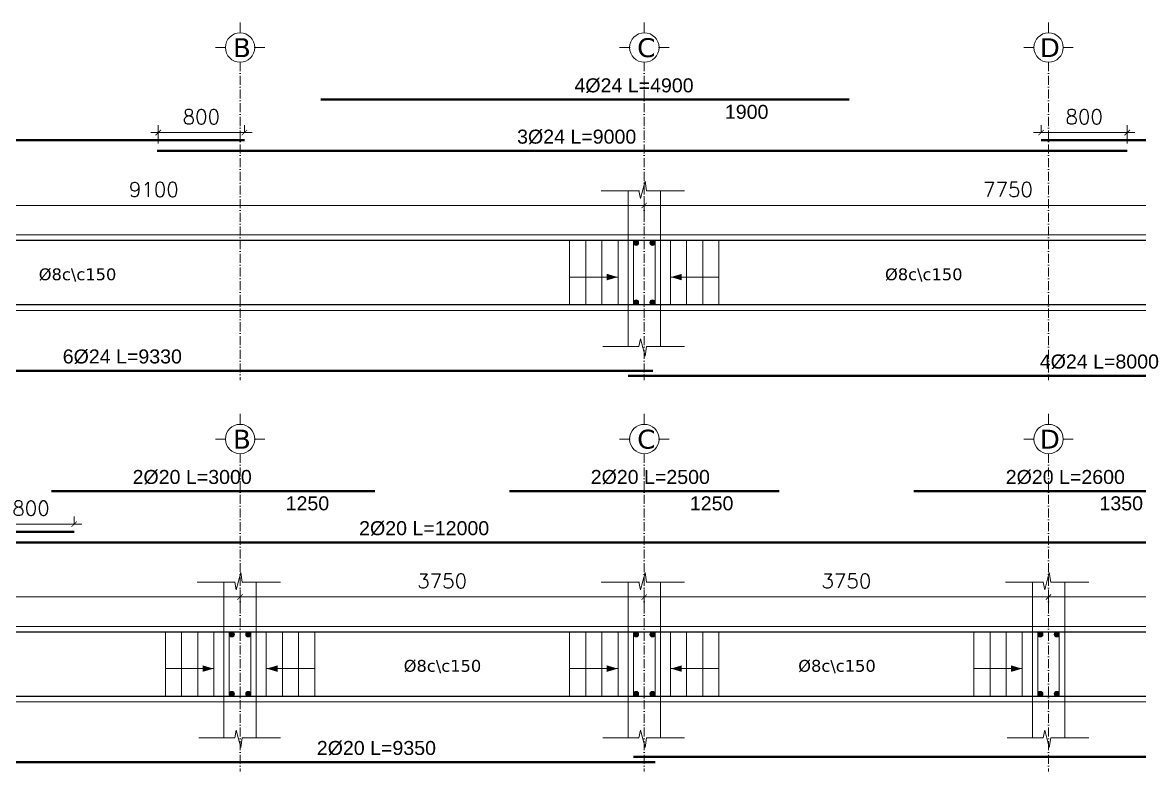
# Model space of a CAD drawing. Header units: inches. Extents: x -17020 to 43805, y -10194 to 123061.
# Drawn here: x -4679 to -3643, y 111745 to 112440 of the extents above; entities that cross this region are included whole.
import ezdxf

# ---------------------------------------------------------------- set-up
doc = ezdxf.new("R2010")
doc.units = ezdxf.units.IN
doc.header["$LTSCALE"] = 0.7
doc.header["$MEASUREMENT"] = 0
doc.linetypes.add('ACAD_ISO10W100', pattern=[18, 12, -3, 0, -3])
doc.layers.get('0').update_dxf_attribs({"lineweight": 13})
doc.layers.get('Defpoints').update_dxf_attribs({"lineweight": 5})
for name, color, linetype, lineweight in [('axis', 254, 'ACAD_ISO10W100', 9), ('BEAM FRAME', 5, 'Continuous', 18), ('COLUMN', 4, 'Continuous', 20), ('elevline', 30, 'Continuous', 20), ('FRAME 070', 5, 'Continuous', 60), ('hatch', 9, 'Continuous', 9), ('renforcment', 141, 'Continuous', 40), ('tex', 3, 'Continuous', 25), ('TEXT', 3, 'Continuous', 25), ('top rein. extension', 50, 'Continuous', 20), ('top renforcment', 7, 'Continuous', 40)]:
    doc.layers.add(name, color=color, linetype=linetype, lineweight=lineweight)
doc.styles.add('100', font='romans.shx', dxfattribs={"height": 13.5})
doc.styles.add('romanc', font='verdana.ttf', dxfattribs={"height": 250})
doc.styles.get("Standard").update_dxf_attribs({"font": 'arial.ttf', "height": 13})
doc.dimstyles.new('100', dxfattribs={"dimtxt": 13.5, "dimasz": 5, "dimexe": 7, "dimexo": 7, "dimgap": 8, "dimtad": 1, "dimdec": 0, "dimlfac": 10, "dimzin": 4, "dimdsep": 46, "dimtxsty": '100', "dimblk": 'ARCHTICK', "dimcen": 0.09, "dimdle": 7, "dimclrd": 1, "dimclre": 8, "dimclrt": 2, "dimadec": 0, "dimazin": 1, "dimtfac": 1, "dimtdec": 0, "dimtix": 1, "dimtofl": 0, "dimtmove": 0, "dimatfit": 3, "dimldrblk": 'ARCHTICK', "dimfxl": 0.18, "dimtolj": 1, "dimtzin": 0, "dimlwd": -1, "dimlwe": -1, "dimarcsym": 0})
doc.dimstyles.get("Standard").update_dxf_attribs({"dimtxt": 13, "dimasz": 5, "dimexe": 0.18, "dimexo": 0.0625, "dimgap": 6, "dimtad": 1, "dimdec": 0, "dimlfac": 10, "dimzin": 0, "dimdsep": 46, "dimtxsty": 'Standard', "dimblk": 'ARCHTICK', "dimcen": 0.09, "dimse1": 1, "dimse2": 1, "dimclrd": 1, "dimclre": 7, "dimclrt": 3, "dimadec": 0, "dimazin": 0, "dimtfac": 1, "dimtdec": 0, "dimtix": 1, "dimtofl": 0, "dimtmove": 0, "dimatfit": 3, "dimldrblk": 'ARCHTICK', "dimfxl": 1, "dimtolj": 1, "dimtzin": 0, "dimarcsym": 0})

# ---------------------------------------------------------------- blocks, each defined once
blk = doc.blocks.new('*D1593')
at = {"layer": 'Defpoints', "color": 0, "transparency": 16777216}
for p in [(-4554.3, 112320.9, -167.8), (-3654.3, 112320.9, -221.1), (-3654.3, 112320.9)]:
    blk.add_point(p, dxfattribs=at)
at = {"layer": 'TEXT', "color": 3, "transparency": 16777216, "insert": (-4165.1, 112333.9), "char_height": 13, "attachment_point": 5}
blk.add_mtext('\\A1;3%%C24 L=9000', dxfattribs=at)
blk = doc.blocks.new('_ArchTick')
at = {"color": 0, "linetype": 'ByBlock', "lineweight": 0, "const_width": 0.15}
blk.add_lwpolyline([(-0.5, -0.5), (0.5, 0.5)], dxfattribs=at)
blk = doc.blocks.new('*D1594')
at = {"color": 8, "transparency": 16777216}
for p, q in [((-5012.4, 112264.3), (-5012.4, 112277.3)), ((-4102.4, 112263.7), (-4102.4, 112277.3))]:
    blk.add_line(p, q, dxfattribs=at)
at = {"color": 1, "transparency": 16777216}
blk.add_line((-4095.4, 112270.3), (-5019.4, 112270.3), dxfattribs=at)
at = {"layer": 'Defpoints', "color": 0, "transparency": 16777216}
for p in [(-5012.4, 112270.3), (-5012.4, 112257.3), (-4102.4, 112256.7)]:
    blk.add_point(p, dxfattribs=at)
at = {"color": 1, "transparency": 16777216, "xscale": 5, "yscale": 5, "zscale": 5, "rotation": 180}
blk.add_blockref('_ArchTick', (-5012.4, 112270.3), dxfattribs=at)
at = {"color": 1, "transparency": 16777216, "xscale": 5, "yscale": 5, "zscale": 5}
blk.add_blockref('_ArchTick', (-4102.4, 112270.3), dxfattribs=at)
at = {"color": 2, "transparency": 16777216, "insert": (-4557.4, 112285.1), "char_height": 13.5, "attachment_point": 5, "style": '100'}
blk.add_mtext('\\A1;9100', dxfattribs=at)
blk = doc.blocks.new('*D1595')
at = {"layer": 'Defpoints', "color": 0, "transparency": 16777216}
for p in [(-5493.4, 112330.9, -218.5), (-4473.3, 112330.9, -157.8), (-4473.3, 112330.9)]:
    blk.add_point(p, dxfattribs=at)
at = {"layer": 'TEXT', "color": 3, "transparency": 16777216, "insert": (-5178, 112343.9), "char_height": 13, "attachment_point": 5}
blk.add_mtext('\\A1;3%%C24 L=10200', dxfattribs=at)
blk = doc.blocks.new('*D1645')
at = {"color": 1, "transparency": 16777216}
blk.add_line((-4560.3, 112337.9), (-4466.3, 112337.9), dxfattribs=at)
at = {"color": 8, "transparency": 16777216}
for p, q in [((-4553.3, 112327.9), (-4553.3, 112344.9)), ((-4473.3, 112337.9), (-4473.3, 112344.9))]:
    blk.add_line(p, q, dxfattribs=at)
at = {"layer": 'Defpoints', "color": 0, "transparency": 16777216}
for p in [(-4473.3, 112337.9), (-4473.3, 112330.9), (-4553.3, 112320.9)]:
    blk.add_point(p, dxfattribs=at)
at = {"color": 1, "transparency": 16777216, "xscale": 5, "yscale": 5, "zscale": 5, "rotation": 180}
blk.add_blockref('_ArchTick', (-4553.3, 112337.9), dxfattribs=at)
at = {"color": 1, "transparency": 16777216, "xscale": 5, "yscale": 5, "zscale": 5}
blk.add_blockref('_ArchTick', (-4473.3, 112337.9), dxfattribs=at)
at = {"color": 2, "transparency": 16777216, "insert": (-4513.3, 112352.6), "char_height": 13.5, "attachment_point": 5, "style": '100'}
blk.add_mtext('\\A1;800', dxfattribs=at)
blk = doc.blocks.new('*D1596')
at = {"color": 8, "transparency": 16777216}
for p, q in [((-4102.4, 112263.7), (-4102.4, 112277.3)), ((-3327.4, 112260.6), (-3327.4, 112277.3))]:
    blk.add_line(p, q, dxfattribs=at)
at = {"color": 1, "transparency": 16777216}
blk.add_line((-4109.4, 112270.3), (-3320.4, 112270.3), dxfattribs=at)
at = {"layer": 'Defpoints', "color": 0, "transparency": 16777216}
for p in [(-3327.4, 112270.3), (-4102.4, 112256.7), (-3327.4, 112253.6)]:
    blk.add_point(p, dxfattribs=at)
at = {"color": 1, "transparency": 16777216, "xscale": 5, "yscale": 5, "zscale": 5, "rotation": 180}
blk.add_blockref('_ArchTick', (-4102.4, 112270.3), dxfattribs=at)
at = {"color": 1, "transparency": 16777216, "xscale": 5, "yscale": 5, "zscale": 5}
blk.add_blockref('_ArchTick', (-3327.4, 112270.3), dxfattribs=at)
at = {"color": 2, "transparency": 16777216, "insert": (-3765, 112285.1), "char_height": 13.5, "attachment_point": 5, "style": '100'}
blk.add_mtext('\\A1;7750', dxfattribs=at)
blk = doc.blocks.new('*D1597')
at = {"layer": 'Defpoints', "color": 0, "transparency": 16777216}
for p in [(-4117.4, 112112.3, -37100.9), (-4117.4, 112112.3), (-3317.4, 112112.3, -13870.6)]:
    blk.add_point(p, dxfattribs=at)
at = {"layer": 'TEXT', "color": 3, "transparency": 16777216, "insert": (-3680.2, 112125.3), "char_height": 13, "attachment_point": 5}
blk.add_mtext('\\A1;4%%C24 L=8000', dxfattribs=at)
blk = doc.blocks.new('*D1599')
at = {"layer": 'Defpoints', "color": 0, "transparency": 16777216}
for p in [(-3734.3, 112330.9, -19.2), (-3734.3, 112330.9), (-2934.3, 112330.9, -167.8)]:
    blk.add_point(p, dxfattribs=at)
at = {"layer": 'TEXT', "color": 3, "transparency": 16777216, "insert": (-3435.2, 112343.9), "char_height": 13, "attachment_point": 5}
blk.add_mtext('\\A1;3%%C24 L=8000', dxfattribs=at)
blk = doc.blocks.new('*D1604')
at = {"layer": 'Defpoints', "color": 0, "transparency": 16777216}
for p in [(-4402.4, 112368.5, -203.1), (-4402.4, 112368.5), (-3912.4, 112368.5, -189.9)]:
    blk.add_point(p, dxfattribs=at)
at = {"layer": 'TEXT', "color": 3, "transparency": 16777216, "insert": (-4111.9, 112381.5), "char_height": 13, "attachment_point": 5}
blk.add_mtext('\\A1;4%%C24 L=4900', dxfattribs=at)
blk = doc.blocks.new('*D1605')
at = {"layer": 'Defpoints', "color": 0, "transparency": 16777216}
for p in [(-4102.4, 112366.9), (-3912.4, 112366.9), (-3912.4, 112344.5)]:
    blk.add_point(p, dxfattribs=at)
at = {"layer": 'TEXT', "color": 3, "transparency": 16777216, "insert": (-4007.4, 112357.1), "char_height": 13, "attachment_point": 5}
blk.add_mtext('\\A1;1900', dxfattribs=at)
blk = doc.blocks.new('*D1609')
at = {"color": 1, "transparency": 16777216}
blk.add_line((-3647.3, 112337.9), (-3741.3, 112337.9), dxfattribs=at)
at = {"color": 8, "transparency": 16777216}
for p, q in [((-3734.3, 112337.9), (-3734.3, 112344.9)), ((-3654.3, 112327.9), (-3654.3, 112344.9))]:
    blk.add_line(p, q, dxfattribs=at)
at = {"layer": 'Defpoints', "color": 0, "transparency": 16777216}
for p in [(-3734.3, 112337.9), (-3734.3, 112330.9), (-3654.3, 112320.9)]:
    blk.add_point(p, dxfattribs=at)
at = {"color": 1, "transparency": 16777216, "xscale": 5, "yscale": 5, "zscale": 5, "rotation": 180}
blk.add_blockref('_ArchTick', (-3734.3, 112337.9), dxfattribs=at)
at = {"color": 1, "transparency": 16777216, "xscale": 5, "yscale": 5, "zscale": 5}
blk.add_blockref('_ArchTick', (-3654.3, 112337.9), dxfattribs=at)
at = {"color": 2, "transparency": 16777216, "insert": (-3694.3, 112352.6), "char_height": 13.5, "attachment_point": 5, "style": '100'}
blk.add_mtext('\\A1;800', dxfattribs=at)
blk = doc.blocks.new('*D1610')
at = {"layer": 'Defpoints', "color": 0, "transparency": 16777216}
for p in [(-4712.3, 111957.7, -167.8), (-3512.4, 111957.7, 33.7), (-3512.4, 111957.7)]:
    blk.add_point(p, dxfattribs=at)
at = {"layer": 'TEXT', "color": 3, "transparency": 16777216, "insert": (-4306.6, 111970.7), "char_height": 13, "attachment_point": 5}
blk.add_mtext('\\A1;2%%C20 L=12000', dxfattribs=at)
blk = doc.blocks.new('*D1611')
at = {"color": 8, "transparency": 16777216}
for p, q in [((-5012.4, 111901.1), (-5012.4, 111914.1)), ((-4477.4, 111900.8), (-4477.4, 111914.1))]:
    blk.add_line(p, q, dxfattribs=at)
at = {"color": 1, "transparency": 16777216}
blk.add_line((-4470.4, 111907.1), (-5019.4, 111907.1), dxfattribs=at)
at = {"layer": 'Defpoints', "color": 0, "transparency": 16777216}
for p in [(-5012.4, 111907.1), (-5012.4, 111894.1), (-4477.4, 111893.8)]:
    blk.add_point(p, dxfattribs=at)
at = {"color": 1, "transparency": 16777216, "xscale": 5, "yscale": 5, "zscale": 5, "rotation": 180}
blk.add_blockref('_ArchTick', (-5012.4, 111907.1), dxfattribs=at)
at = {"color": 1, "transparency": 16777216, "xscale": 5, "yscale": 5, "zscale": 5}
blk.add_blockref('_ArchTick', (-4477.4, 111907.1), dxfattribs=at)
at = {"color": 2, "transparency": 16777216, "insert": (-4744.9, 111921.9), "char_height": 13.5, "attachment_point": 5, "style": '100'}
blk.add_mtext('\\A1;5350', dxfattribs=at)
blk = doc.blocks.new('*D1612')
at = {"layer": 'Defpoints', "color": 0, "transparency": 16777216}
for p in [(-5473.4, 111967.7, -218.5), (-4631.3, 111967.7, -157.8), (-4631.3, 111967.7)]:
    blk.add_point(p, dxfattribs=at)
at = {"layer": 'TEXT', "color": 3, "transparency": 16777216, "insert": (-5211.3, 111980.7), "char_height": 13, "attachment_point": 5}
blk.add_mtext('\\A1;2%%C20 L=8420', dxfattribs=at)
blk = doc.blocks.new('*D1647')
at = {"color": 8, "transparency": 16777216}
for p, q in [((-4711.3, 111964.7), (-4711.3, 111981.7)), ((-4631.3, 111974.7), (-4631.3, 111981.7))]:
    blk.add_line(p, q, dxfattribs=at)
at = {"color": 1, "transparency": 16777216}
blk.add_line((-4718.3, 111974.7), (-4624.3, 111974.7), dxfattribs=at)
at = {"layer": 'Defpoints', "color": 0, "transparency": 16777216}
for p in [(-4631.3, 111974.7), (-4631.3, 111967.7), (-4711.3, 111957.7)]:
    blk.add_point(p, dxfattribs=at)
at = {"color": 1, "transparency": 16777216, "xscale": 5, "yscale": 5, "zscale": 5, "rotation": 180}
blk.add_blockref('_ArchTick', (-4711.3, 111974.7), dxfattribs=at)
at = {"color": 1, "transparency": 16777216, "xscale": 5, "yscale": 5, "zscale": 5}
blk.add_blockref('_ArchTick', (-4631.3, 111974.7), dxfattribs=at)
at = {"color": 2, "transparency": 16777216, "insert": (-4671.3, 111989.4), "char_height": 13.5, "attachment_point": 5, "style": '100'}
blk.add_mtext('\\A1;800', dxfattribs=at)
blk = doc.blocks.new('*D1613')
at = {"color": 8, "transparency": 16777216}
for p, q in [((-4102.4, 111900.5), (-4102.4, 111914.1)), ((-3727.4, 111898.2), (-3727.4, 111914.1))]:
    blk.add_line(p, q, dxfattribs=at)
at = {"color": 1, "transparency": 16777216}
blk.add_line((-4109.4, 111907.1), (-3720.4, 111907.1), dxfattribs=at)
at = {"layer": 'Defpoints', "color": 0, "transparency": 16777216}
for p in [(-3727.4, 111907.1), (-4102.4, 111893.5), (-3727.4, 111891.2)]:
    blk.add_point(p, dxfattribs=at)
at = {"color": 1, "transparency": 16777216, "xscale": 5, "yscale": 5, "zscale": 5, "rotation": 180}
blk.add_blockref('_ArchTick', (-4102.4, 111907.1), dxfattribs=at)
at = {"color": 1, "transparency": 16777216, "xscale": 5, "yscale": 5, "zscale": 5}
blk.add_blockref('_ArchTick', (-3727.4, 111907.1), dxfattribs=at)
at = {"color": 2, "transparency": 16777216, "insert": (-3914.9, 111921.9), "char_height": 13.5, "attachment_point": 5, "style": '100'}
blk.add_mtext('\\A1;3750', dxfattribs=at)
blk = doc.blocks.new('*D1614')
at = {"layer": 'Defpoints', "color": 0, "transparency": 16777216}
for p in [(-4112.4, 111758.9, -37100.9), (-4112.4, 111758.9), (-3317.4, 111758.9, -13652.7)]:
    blk.add_point(p, dxfattribs=at)
at = {"layer": 'TEXT', "color": 3, "transparency": 16777216, "insert": (-3575, 111771.9), "char_height": 13, "attachment_point": 5}
blk.add_mtext('\\A1;4%%C20 L=7950', dxfattribs=at)
blk = doc.blocks.new('*D1616')
at = {"layer": 'Defpoints', "color": 0, "transparency": 16777216}
for p in [(-5027.4, 111753.8, -37100.9), (-5027.4, 111753.8), (-4092.4, 111753.8, -13652.7)]:
    blk.add_point(p, dxfattribs=at)
at = {"layer": 'TEXT', "color": 3, "transparency": 16777216, "insert": (-4350.9, 111766.8), "char_height": 13, "attachment_point": 5}
blk.add_mtext('\\A1;2%%C20 L=9350', dxfattribs=at)
blk = doc.blocks.new('*D1617')
at = {"color": 8, "transparency": 16777216}
for p, q in [((-4477.4, 111900.8), (-4477.4, 111914.1)), ((-4102.4, 111899.5), (-4102.4, 111914.1))]:
    blk.add_line(p, q, dxfattribs=at)
at = {"color": 1, "transparency": 16777216}
blk.add_line((-4484.4, 111907.1), (-4095.4, 111907.1), dxfattribs=at)
at = {"layer": 'Defpoints', "color": 0, "transparency": 16777216}
for p in [(-4102.4, 111907.1), (-4477.4, 111893.8), (-4102.4, 111892.5)]:
    blk.add_point(p, dxfattribs=at)
at = {"color": 1, "transparency": 16777216, "xscale": 5, "yscale": 5, "zscale": 5, "rotation": 180}
blk.add_blockref('_ArchTick', (-4477.4, 111907.1), dxfattribs=at)
at = {"color": 1, "transparency": 16777216, "xscale": 5, "yscale": 5, "zscale": 5}
blk.add_blockref('_ArchTick', (-4102.4, 111907.1), dxfattribs=at)
at = {"color": 2, "transparency": 16777216, "insert": (-4289.9, 111921.9), "char_height": 13.5, "attachment_point": 5, "style": '100'}
blk.add_mtext('\\A1;3750', dxfattribs=at)
blk = doc.blocks.new('*D1623')
at = {"layer": 'Defpoints', "color": 0, "transparency": 16777216}
for p in [(-4227.4, 112005.2, -203.1), (-4227.4, 112005.2), (-3977.4, 112005.2, -189.9)]:
    blk.add_point(p, dxfattribs=at)
at = {"layer": 'TEXT', "color": 3, "transparency": 16777216, "insert": (-4096.8, 112018.2), "char_height": 13, "attachment_point": 5}
blk.add_mtext('\\A1;2%%C20 L=2500', dxfattribs=at)
blk = doc.blocks.new('*D1624')
at = {"layer": 'Defpoints', "color": 0, "transparency": 16777216}
for p in [(-4102.4, 112003.7), (-3977.4, 112003.7), (-3977.4, 111981.3)]:
    blk.add_point(p, dxfattribs=at)
at = {"layer": 'TEXT', "color": 3, "transparency": 16777216, "insert": (-4039.9, 111993.9), "char_height": 13, "attachment_point": 5}
blk.add_mtext('\\A1;1250', dxfattribs=at)
blk = doc.blocks.new('*D1627')
at = {"color": 8, "transparency": 16777216}
for p, q in [((-3727.4, 111898.2), (-3727.4, 111914.1)), ((-3327.4, 111899.5), (-3327.4, 111914.1))]:
    blk.add_line(p, q, dxfattribs=at)
at = {"color": 1, "transparency": 16777216}
blk.add_line((-3320.4, 111907.1), (-3734.4, 111907.1), dxfattribs=at)
at = {"layer": 'Defpoints', "color": 0, "transparency": 16777216}
for p in [(-3727.4, 111907.1), (-3327.4, 111892.5), (-3727.4, 111891.2)]:
    blk.add_point(p, dxfattribs=at)
at = {"color": 1, "transparency": 16777216, "xscale": 5, "yscale": 5, "zscale": 5, "rotation": 180}
blk.add_blockref('_ArchTick', (-3727.4, 111907.1), dxfattribs=at)
at = {"color": 1, "transparency": 16777216, "xscale": 5, "yscale": 5, "zscale": 5}
blk.add_blockref('_ArchTick', (-3327.4, 111907.1), dxfattribs=at)
at = {"color": 2, "transparency": 16777216, "insert": (-3539.9, 111921.9), "char_height": 13.5, "attachment_point": 5, "style": '100'}
blk.add_mtext('\\A1;4000', dxfattribs=at)
blk = doc.blocks.new('*D1633')
at = {"layer": 'Defpoints', "color": 0, "transparency": 16777216}
for p in [(-3852.4, 112005.2, -203.1), (-3852.4, 112005.2), (-3592.4, 112005.2, -189.9)]:
    blk.add_point(p, dxfattribs=at)
at = {"layer": 'TEXT', "color": 3, "transparency": 16777216, "insert": (-3711.8, 112018.2), "char_height": 13, "attachment_point": 5}
blk.add_mtext('\\A1;2%%C20 L=2600', dxfattribs=at)
blk = doc.blocks.new('*D1634')
at = {"layer": 'Defpoints', "color": 0, "transparency": 16777216}
for p in [(-3727.4, 112003.7), (-3592.4, 112003.7), (-3592.4, 111981.3)]:
    blk.add_point(p, dxfattribs=at)
at = {"layer": 'TEXT', "color": 3, "transparency": 16777216, "insert": (-3659.9, 111993.9), "char_height": 13, "attachment_point": 5}
blk.add_mtext('\\A1;1350', dxfattribs=at)
blk = doc.blocks.new('*D1635')
at = {"layer": 'Defpoints', "color": 0, "transparency": 16777216}
for p in [(-4652.4, 112005.2, -203.1), (-4652.4, 112005.2), (-4352.4, 112005.2, -189.9)]:
    blk.add_point(p, dxfattribs=at)
at = {"layer": 'TEXT', "color": 3, "transparency": 16777216, "insert": (-4521.8, 112018.2), "char_height": 13, "attachment_point": 5}
blk.add_mtext('\\A1;2%%C20 L=3000', dxfattribs=at)
blk = doc.blocks.new('*D1636')
at = {"layer": 'Defpoints', "color": 0, "transparency": 16777216}
for p in [(-4477.4, 112003.7), (-4352.4, 112003.7), (-4352.4, 111981.3)]:
    blk.add_point(p, dxfattribs=at)
at = {"layer": 'TEXT', "color": 3, "transparency": 16777216, "insert": (-4414.9, 111993.9), "char_height": 13, "attachment_point": 5}
blk.add_mtext('\\A1;1250', dxfattribs=at)
blk = doc.blocks.new('*D1660')
at = {"layer": 'Defpoints', "color": 0, "transparency": 16777216}
for p in [(-5027.4, 112117, -37100.9), (-5027.4, 112117), (-4094.4, 112117, -13652.7)]:
    blk.add_point(p, dxfattribs=at)
at = {"layer": 'TEXT', "color": 3, "transparency": 16777216, "insert": (-4586.6, 112130), "char_height": 13, "attachment_point": 5}
blk.add_mtext('\\A1;6%%C24 L=9330', dxfattribs=at)

msp = doc.modelspace()

# ---------------------------------------------------------------- hatches: boundary and pattern name
at = {"layer": 'elevline'}
for points in [[(-4107.6, 112235.64, 1), (-4112.35, 112235.64, 1)], [(-4097.11, 112235.64, -1), (-4092.35, 112235.64, -1)], [(-4107.6, 112180.4, -1), (-4112.35, 112180.4, -1)], [(-4097.11, 112180.4, 1), (-4092.35, 112180.4, 1)], [(-4482.6, 111872.43, 1), (-4487.35, 111872.43, 1)], [(-4472.11, 111872.43, -1), (-4467.35, 111872.43, -1)], [(-4107.6, 111872.43, 1), (-4112.35, 111872.43, 1)], [(-4097.11, 111872.43, -1), (-4092.35, 111872.43, -1)], [(-3732.6, 111872.43, 1), (-3737.35, 111872.43, 1)], [(-3722.11, 111872.43, -1), (-3717.35, 111872.43, -1)], [(-4482.6, 111817.18, -1), (-4487.35, 111817.18, -1)], [(-4472.11, 111817.18, 1), (-4467.35, 111817.18, 1)], [(-4107.6, 111817.18, -1), (-4112.35, 111817.18, -1)], [(-4097.11, 111817.18, 1), (-4092.35, 111817.18, 1)], [(-3732.6, 111817.18, -1), (-3737.35, 111817.18, -1)], [(-3722.11, 111817.18, 1), (-3717.35, 111817.18, 1)]]:
    msp.add_hatch(color=256, dxfattribs=at).paths.add_polyline_path(points)

# ---------------------------------------------------------------- linework, layer by layer
at = {"layer": 'axis'}
for p, q in [((-4477.35, 112403.21, -217.91), (-4477.35, 112108.28, -217.91)), ((-4102.35, 112403.21, -217.91), (-4102.35, 112108.28, -217.91)), ((-3727.35, 112403.21, -217.91), (-3727.35, 112108.28, -217.91)), ((-3727.35, 112403.21, -217.91), (-3727.35, 112108.28, -217.91)), ((-4477.35, 112040, -217.91), (-4477.35, 111745.06, -217.91)), ((-4102.35, 112040, -217.91), (-4102.35, 111745.06, -217.91)), ((-3727.35, 112040, -217.91), (-3727.35, 111745.06, -217.91)), ((-3727.35, 112040, -217.91), (-3727.35, 111745.06, -217.91))]:
    msp.add_line(p, q, dxfattribs=at)
at = {"layer": 'BEAM FRAME'}
for points in [[(-2287.35, 112173.02), (-5447.35, 112173.02), (-5447.35, 112243.02), (-2287.35, 112243.02)], [(-2197.35, 111809.8), (-5447.35, 111809.8), (-5447.35, 111879.8), (-2197.35, 111879.8)]]:
    msp.add_lwpolyline(points, close=True, dxfattribs=at)
at = {"layer": 'COLUMN', "lineweight": 20}
for p, q in [((-4117.35, 112283.95), (-4117.35, 112243.02)), ((-4087.35, 112283.95), (-4087.35, 112243.02)), ((-4117.35, 112139.6), (-4117.35, 112173.02)), ((-4087.35, 112139.6), (-4087.35, 112173.02)), ((-4492.35, 111920.73), (-4492.35, 111879.8)), ((-4462.35, 111920.73), (-4462.35, 111879.8)), ((-4117.35, 111920.73), (-4117.35, 111879.8)), ((-4087.35, 111920.73), (-4087.35, 111879.8)), ((-3742.35, 111920.73), (-3742.35, 111879.8)), ((-3712.35, 111920.73), (-3712.35, 111879.8)), ((-4492.35, 111776.38), (-4492.35, 111809.8)), ((-4462.35, 111776.38), (-4462.35, 111809.8)), ((-4117.35, 111776.38), (-4117.35, 111809.8)), ((-4087.35, 111776.38), (-4087.35, 111809.8)), ((-3742.35, 111776.38), (-3742.35, 111809.8)), ((-3712.35, 111776.38), (-3712.35, 111809.8))]:
    msp.add_line(p, q, dxfattribs=at)
at = {"layer": 'elevline'}
for p, q in [((-4171.62, 112178.02, -217.91), (-4171.62, 112238.02, -217.91)), ((-4156.62, 112178.02, -217.91), (-4156.62, 112238.02, -217.91)), ((-4141.62, 112178.02, -217.91), (-4141.62, 112238.02, -217.91)), ((-4126.67, 112178.02, -217.91), (-4126.67, 112238.02, -217.91)), ((-4078.04, 112178.02, -217.91), (-4078.04, 112238.02, -217.91)), ((-4063.08, 112178.02, -217.91), (-4063.08, 112238.02, -217.91)), ((-4048.08, 112178.02, -217.91), (-4048.08, 112238.02, -217.91)), ((-4033.08, 112178.02, -217.91), (-4033.08, 112238.02, -217.91)), ((-4546.62, 111814.8, -217.91), (-4546.62, 111874.8, -217.91)), ((-4531.62, 111814.8, -217.91), (-4531.62, 111874.8, -217.91)), ((-4516.62, 111814.8, -217.91), (-4516.62, 111874.8, -217.91)), ((-4501.67, 111814.8, -217.91), (-4501.67, 111874.8, -217.91)), ((-4453.04, 111814.8, -217.91), (-4453.04, 111874.8, -217.91)), ((-4438.08, 111814.8, -217.91), (-4438.08, 111874.8, -217.91)), ((-4423.08, 111814.8, -217.91), (-4423.08, 111874.8, -217.91)), ((-4408.08, 111814.8, -217.91), (-4408.08, 111874.8, -217.91)), ((-4171.62, 111814.8, -217.91), (-4171.62, 111874.8, -217.91)), ((-4156.62, 111814.8, -217.91), (-4156.62, 111874.8, -217.91)), ((-4141.62, 111814.8, -217.91), (-4141.62, 111874.8, -217.91)), ((-4126.67, 111814.8, -217.91), (-4126.67, 111874.8, -217.91)), ((-4078.04, 111814.8, -217.91), (-4078.04, 111874.8, -217.91)), ((-4063.08, 111814.8, -217.91), (-4063.08, 111874.8, -217.91)), ((-4048.08, 111814.8, -217.91), (-4048.08, 111874.8, -217.91)), ((-4033.08, 111814.8, -217.91), (-4033.08, 111874.8, -217.91)), ((-3796.62, 111814.8, -217.91), (-3796.62, 111874.8, -217.91)), ((-3781.62, 111814.8, -217.91), (-3781.62, 111874.8, -217.91)), ((-3766.62, 111814.8, -217.91), (-3766.62, 111874.8, -217.91)), ((-3751.67, 111814.8, -217.91), (-3751.67, 111874.8, -217.91))]:
    msp.add_line(p, q, dxfattribs=at)
for centre in [(-4109.98, 112235.64, -217.91), (-4094.73, 112235.64, -217.91), (-4109.98, 112180.4, -217.91), (-4094.73, 112180.4, -217.91), (-4484.98, 111872.43, -217.91), (-4469.73, 111872.43, -217.91), (-4109.98, 111872.43, -217.91), (-4094.73, 111872.43, -217.91), (-3734.98, 111872.43, -217.91), (-3719.73, 111872.43, -217.91), (-4484.98, 111817.18, -217.91), (-4469.73, 111817.18, -217.91), (-4109.98, 111817.18, -217.91), (-4094.73, 111817.18, -217.91), (-3734.98, 111817.18, -217.91), (-3719.73, 111817.18, -217.91)]:
    msp.add_circle(centre, 2.38, dxfattribs=at)
at = {"layer": 'FRAME 070', "lineweight": 20}
for p, q in [((-4101.67, 112292.95), (-4105.85, 112276.87)), ((-4100.32, 112283.95), (-4101.67, 112292.95)), ((-4106.88, 112283.95), (-4142.24, 112283.95)), ((-4105.85, 112276.87), (-4107.36, 112283.95)), ((-4064.96, 112283.95), (-4100.32, 112283.95)), ((-4105.85, 112146.67), (-4107.36, 112139.6)), ((-4101.67, 112130.6), (-4105.85, 112146.67)), ((-4107.36, 112139.6), (-4140.75, 112139.6)), ((-4100.32, 112139.6), (-4101.67, 112130.6)), ((-4064.96, 112139.6), (-4100.32, 112139.6)), ((-4476.67, 111929.73), (-4480.85, 111913.65)), ((-4475.32, 111920.73), (-4476.67, 111929.73)), ((-4101.67, 111929.73), (-4105.85, 111913.65)), ((-4100.32, 111920.73), (-4101.67, 111929.73)), ((-3726.67, 111929.73), (-3730.85, 111913.65)), ((-3725.32, 111920.73), (-3726.67, 111929.73)), ((-4481.88, 111920.73), (-4517.24, 111920.73)), ((-4480.85, 111913.65), (-4482.36, 111920.73)), ((-4439.96, 111920.73), (-4475.32, 111920.73)), ((-4106.88, 111920.73), (-4142.24, 111920.73)), ((-4105.85, 111913.65), (-4107.36, 111920.73)), ((-4064.96, 111920.73), (-4100.32, 111920.73)), ((-3731.88, 111920.73), (-3767.24, 111920.73)), ((-3730.85, 111913.65), (-3732.36, 111920.73)), ((-3689.96, 111920.73), (-3725.32, 111920.73)), ((-4480.85, 111783.45), (-4482.36, 111776.38)), ((-4476.67, 111767.38), (-4480.85, 111783.45)), ((-4105.85, 111783.45), (-4107.36, 111776.38)), ((-4101.67, 111767.38), (-4105.85, 111783.45)), ((-3730.85, 111783.45), (-3732.36, 111776.38)), ((-3726.67, 111767.38), (-3730.85, 111783.45)), ((-4482.36, 111776.38), (-4515.75, 111776.38)), ((-4475.32, 111776.38), (-4476.67, 111767.38)), ((-4439.96, 111776.38), (-4475.32, 111776.38)), ((-4107.36, 111776.38), (-4140.75, 111776.38)), ((-4100.32, 111776.38), (-4101.67, 111767.38)), ((-4064.96, 111776.38), (-4100.32, 111776.38)), ((-3732.36, 111776.38), (-3765.75, 111776.38)), ((-3725.32, 111776.38), (-3726.67, 111767.38)), ((-3689.96, 111776.38), (-3725.32, 111776.38))]:
    msp.add_line(p, q, dxfattribs=at)
at = {"layer": 'FRAME 070', "lineweight": 15, "elevation": -217.91}
for points in [[(-4087.35, 112173.02), (-4117.35, 112173.02), (-4117.35, 112243.02), (-4087.35, 112243.02)], [(-4462.35, 111809.8), (-4492.35, 111809.8), (-4492.35, 111879.8), (-4462.35, 111879.8)], [(-4087.35, 111809.8), (-4117.35, 111809.8), (-4117.35, 111879.8), (-4087.35, 111879.8)], [(-3712.35, 111809.8), (-3742.35, 111809.8), (-3742.35, 111879.8), (-3712.35, 111879.8)]]:
    msp.add_lwpolyline(points, close=True, dxfattribs=at)
at = {"layer": 'hatch'}
for p, q in [((-4477.35, 112440.19, -217.91), (-4477.35, 112430.45, -217.91)), ((-4102.35, 112440.19, -217.91), (-4102.35, 112430.45, -217.91)), ((-3727.35, 112440.19, -217.91), (-3727.35, 112430.45, -217.91)), ((-4500.28, 112416.71, -217.91), (-4490.54, 112416.71, -217.91)), ((-4454.43, 112416.71, -217.91), (-4464.16, 112416.71, -217.91)), ((-4125.28, 112416.71, -217.91), (-4115.54, 112416.71, -217.91)), ((-4079.43, 112416.71, -217.91), (-4089.16, 112416.71, -217.91)), ((-3750.28, 112416.71, -217.91), (-3740.54, 112416.71, -217.91)), ((-3704.43, 112416.71, -217.91), (-3714.16, 112416.71, -217.91)), ((-4477.35, 112076.97, -217.91), (-4477.35, 112067.24, -217.91)), ((-4102.35, 112076.97, -217.91), (-4102.35, 112067.24, -217.91)), ((-3727.35, 112076.97, -217.91), (-3727.35, 112067.24, -217.91)), ((-4500.28, 112053.49, -217.91), (-4490.54, 112053.49, -217.91)), ((-4454.43, 112053.49, -217.91), (-4464.16, 112053.49, -217.91)), ((-4125.28, 112053.49, -217.91), (-4115.54, 112053.49, -217.91)), ((-4079.43, 112053.49, -217.91), (-4089.16, 112053.49, -217.91)), ((-3750.28, 112053.49, -217.91), (-3740.54, 112053.49, -217.91)), ((-3704.43, 112053.49, -217.91), (-3714.16, 112053.49, -217.91))]:
    msp.add_line(p, q, dxfattribs=at)
for centre in [(-4477.35, 112416.83, -217.91), (-4102.35, 112416.83, -217.91), (-3727.35, 112416.83, -217.91), (-4477.35, 112053.62, -217.91), (-4102.35, 112053.62, -217.91), (-3727.35, 112053.62, -217.91)]:
    msp.add_circle(centre, 13.62, dxfattribs=at)
at = {"layer": 'renforcment', "lineweight": -2}
for points in [[(-2292.35, 112178.02), (-5442.35, 112178.02), (-5442.35, 112238.02), (-2292.35, 112238.02)], [(-2202.35, 111814.8), (-5442.35, 111814.8), (-5442.35, 111874.8), (-2202.35, 111874.8)]]:
    msp.add_lwpolyline(points, close=True, dxfattribs=at)
at = {"layer": 'top rein. extension'}
for p, q in [((-4126.67, 112203.86, -217.91), (-4171.62, 112203.86, -217.91)), ((-4078.04, 112203.86, -217.91), (-4033.08, 112203.86, -217.91)), ((-4501.67, 111840.64, -217.91), (-4546.62, 111840.64, -217.91)), ((-4453.04, 111840.64, -217.91), (-4408.08, 111840.64, -217.91)), ((-4126.67, 111840.64, -217.91), (-4171.62, 111840.64, -217.91)), ((-4078.04, 111840.64, -217.91), (-4033.08, 111840.64, -217.91)), ((-3751.67, 111840.64, -217.91), (-3796.62, 111840.64, -217.91))]:
    msp.add_line(p, q, dxfattribs=at)
for points in [[(-4137.14, 112206.86, -217.91), (-4127.01, 112203.86, -217.91), (-4137.14, 112200.86, -217.91)], [(-4067.57, 112206.86, -217.91), (-4077.69, 112203.86, -217.91), (-4067.57, 112200.86, -217.91)], [(-4512.14, 111843.64, -217.91), (-4502.01, 111840.64, -217.91), (-4512.14, 111837.64, -217.91)], [(-4442.57, 111843.64, -217.91), (-4452.69, 111840.64, -217.91), (-4442.57, 111837.64, -217.91)], [(-4137.14, 111843.64, -217.91), (-4127.01, 111840.64, -217.91), (-4137.14, 111837.64, -217.91)], [(-4067.57, 111843.64, -217.91), (-4077.69, 111840.64, -217.91), (-4067.57, 111837.64, -217.91)], [(-3762.14, 111843.64, -217.91), (-3752.01, 111840.64, -217.91), (-3762.14, 111837.64, -217.91)]]:
    msp.add_solid(points, dxfattribs=at)
at = {"layer": 'top renforcment'}
for p, q in [((-5027.35, 112117.03, -217.91), (-4094.35, 112117.03, -217.91)), ((-4117.35, 112112.28, -217.91), (-3317.35, 112112.28, -435.81)), ((-4112.35, 111758.93, -217.91), (-3317.35, 111758.93, -217.91)), ((-5027.35, 111753.81, -217.91), (-4092.35, 111753.81, -217.91))]:
    msp.add_line(p, q, dxfattribs=at)
at = {"layer": 'top renforcment', "elevation": -217.91}
for points in [[(-4402.35, 112368.46), (-3912.35, 112368.46)], [(-4473.33, 112330.9), (-5442.35, 112330.9), (-5442.35, 112313.01)], [(-3734.31, 112330.9), (-2934.28, 112330.9)], [(-3654.31, 112320.9), (-4554.33, 112320.9)], [(-4652.35, 112005.24), (-4352.35, 112005.24)], [(-4227.35, 112005.24), (-3977.35, 112005.24)], [(-3852.35, 112005.24), (-3592.35, 112005.24)], [(-4631.33, 111967.68), (-5442.35, 111967.68), (-5442.35, 111949.79)], [(-3512.35, 111957.68), (-4712.33, 111957.68)]]:
    msp.add_lwpolyline(points, dxfattribs=at)
at = {"layer": 'top renforcment', "lineweight": 15, "elevation": -217.91}
for points in [[(-4092.35, 112178.02), (-4112.35, 112178.02), (-4112.35, 112238.02), (-4092.35, 112238.02)], [(-4467.35, 111814.8), (-4487.35, 111814.8), (-4487.35, 111874.8), (-4467.35, 111874.8)], [(-4092.35, 111814.8), (-4112.35, 111814.8), (-4112.35, 111874.8), (-4092.35, 111874.8)], [(-3717.35, 111814.8), (-3737.35, 111814.8), (-3737.35, 111874.8), (-3717.35, 111874.8)]]:
    msp.add_lwpolyline(points, close=True, dxfattribs=at)

# ---------------------------------------------------------------- texts
at = {"layer": 'tex', "style": 'romanc'}
for p in [(-4664.12, 112200.95, -33654.09), (-3879.09, 112200.95, -33654.09), (-4325.57, 111837.73, -33654.09), (-3959.59, 111837.73, -33654.09)]:
    msp.add_text('%%C8c\\c150', height=11, dxfattribs=at).set_placement(p)
at = {"layer": 'TEXT', "style": 'romanc'}
for s, p in [('B', (-4483.95, 112407.91, -217.91)), ('C', (-4108.95, 112407.91, -217.91)), ('D', (-3735.47, 112407.91, -217.91)), ('B', (-4483.95, 112044.69, -217.91)), ('C', (-4108.95, 112044.69, -217.91)), ('D', (-3735.47, 112044.69, -217.91))]:
    msp.add_text(s, height=17.6, dxfattribs=at).set_placement(p)

# ---------------------------------------------------------------- dimensions: what is measured, and where the dimension line sits
for base, p1, p2, picture, middle in [((-4473.33, 112337.9, -217.91), (-4553.33, 112320.9, -217.91), (-4473.33, 112330.9, -217.91), '*D1645', (-4513.33, 112352.65, -217.91)), ((-4631.33, 111974.68, -217.91), (-4711.33, 111957.68, -217.91), (-4631.33, 111967.68, -217.91), '*D1647', (-4671.33, 111989.43, -217.91))]:
    dim = msp.add_linear_dim(base=base, p1=p1, p2=p2, angle=180, dimstyle='100')
    dim.commit()
    dim.dimension.update_dxf_attribs({"geometry": picture, "text_midpoint": middle})
dim = msp.add_linear_dim(base=(-3734.31, 112337.9, -217.91), p1=(-3654.31, 112320.9, -217.91), p2=(-3734.31, 112330.9, -217.91), dimstyle='100')
dim.commit()
dim.dimension.update_dxf_attribs({"geometry": '*D1609', "text_midpoint": (-3694.31, 112352.65, -217.91)})
for base, p1, p2, picture, middle in [((-5012.35, 112270.32, -217.91), (-4102.35, 112256.73, -217.91), (-5012.35, 112257.32, -217.91), '*D1594', (-4557.35, 112270.32, -217.91)), ((-5012.35, 111907.1, -217.91), (-4477.35, 111893.75, -217.91), (-5012.35, 111894.1, -217.91), '*D1611', (-4744.85, 111907.1, -217.91)), ((-3727.35, 111907.1, -217.91), (-3327.35, 111892.53, -217.91), (-3727.35, 111891.19, -217.91), '*D1627', (-3539.85, 111907.1, -217.91))]:
    dim = msp.add_linear_dim(base=base, p1=p1, p2=p2, angle=180, dimstyle='100')
    dim.commit()
    dim.dimension.update_dxf_attribs({"geometry": picture, "text_midpoint": middle, "dimtype": 160})
for base, p1, p2, picture, middle in [((-3327.35, 112270.32, -217.91), (-4102.35, 112256.73, -217.91), (-3327.35, 112253.61, -217.91), '*D1596', (-3765.01, 112270.32, -217.91)), ((-4102.35, 111907.1, -217.91), (-4477.35, 111893.75, -217.91), (-4102.35, 111892.53, -217.91), '*D1617', (-4289.85, 111907.1, -217.91)), ((-3727.35, 111907.1, -217.91), (-4102.35, 111893.51, -217.91), (-3727.35, 111891.19, -217.91), '*D1613', (-3914.85, 111907.1, -217.91))]:
    dim = msp.add_linear_dim(base=base, p1=p1, p2=p2, dimstyle='100')
    dim.commit()
    dim.dimension.update_dxf_attribs({"geometry": picture, "text_midpoint": middle, "dimtype": 160})
at = {"layer": 'TEXT'}
for base, p1, p2, angle, text, picture, middle in [((-4402.35, 112368.46, -217.91), (-3912.35, 112368.46, -407.78), (-4402.35, 112368.46, -421.05), 180, '4%%C24 L=<>', '*D1604', (-4111.93, 112368.46, -217.91)), ((-4473.33, 112330.9, -217.91), (-5493.35, 112330.9, -436.45), (-4473.33, 112330.9, -375.69), 0, '3%%C24 L=<>', '*D1595', (-5178, 112330.9, -217.91)), ((-3734.31, 112330.9, -217.91), (-2934.28, 112330.9, -385.67), (-3734.31, 112330.9, -237.07), 180, '3%%C24 L=<>', '*D1599', (-3435.15, 112330.9, -217.91)), ((-3654.31, 112320.9, -217.91), (-4554.33, 112320.9, -385.67), (-3654.31, 112320.9, -438.97), 0, '3%%C24 L=<>', '*D1593', (-4165.06, 112320.9, -217.91)), ((-5027.35, 112117.03, 12149.06), (-4094.35, 112117.03, -1503.63), (-5027.35, 112117.03, -24951.83), 180, '6%%C24 L=<>', '*D1660', (-4586.64, 112117.03, 12149.06)), ((-4117.35, 112112.28, 12149.06), (-3317.35, 112112.28, -1721.53), (-4117.35, 112112.28, -24951.83), 180, '4%%C24 L=<>', '*D1597', (-3680.22, 112112.28, 12149.06)), ((-4652.35, 112005.24, -217.91), (-4352.35, 112005.24, -407.78), (-4652.35, 112005.24, -421.05), 180, '2%%C20 L=<>', '*D1635', (-4521.79, 112005.24, -217.91)), ((-4227.35, 112005.24, -217.91), (-3977.35, 112005.24, -407.78), (-4227.35, 112005.24, -421.05), 180, '2%%C20 L=<>', '*D1623', (-4096.79, 112005.24, -217.91)), ((-3852.35, 112005.24, -217.91), (-3592.35, 112005.24, -407.78), (-3852.35, 112005.24, -421.05), 180, '2%%C20 L=<>', '*D1633', (-3711.79, 112005.24, -217.91)), ((-4631.33, 111967.68, -217.91), (-5473.35, 111967.68, -436.45), (-4631.33, 111967.68, -375.69), 0, '2%%C20 L=<>', '*D1612', (-5211.32, 111967.68, -217.91)), ((-3512.35, 111957.68, -217.91), (-4712.33, 111957.68, -385.67), (-3512.35, 111957.68, -184.17), 0, '2%%C20 L=<>', '*D1610', (-4306.57, 111957.68, -217.91)), ((-4112.35, 111758.93, 12149.06), (-3317.35, 111758.93, -1503.63), (-4112.35, 111758.93, -24951.83), 180, '4%%C20 L=<>', '*D1614', (-3575.04, 111758.93, 12149.06)), ((-5027.35, 111753.81, 12149.06), (-4092.35, 111753.81, -1503.63), (-5027.35, 111753.81, -24951.83), 180, '2%%C20 L=<>', '*D1616', (-4350.92, 111753.81, 12149.06))]:
    dim = msp.add_linear_dim(base=base, p1=p1, p2=p2, angle=angle, text=text, dimstyle='Standard', override={"dimsd1": 1, "dimsd2": 1, "dimfxl": 0.1, "dimfxlon": 1}, dxfattribs=at)
    dim.commit()
    dim.dimension.update_dxf_attribs({"geometry": picture, "text_midpoint": middle, "dimtype": 161})
for base, p1, p2, picture, middle in [((-3912.35, 112344.5, -217.91), (-4102.35, 112366.89, -217.91), (-3912.35, 112366.89, -217.91), '*D1605', (-4007.35, 112357.13, -217.91)), ((-4352.35, 111981.28, -217.91), (-4477.35, 112003.67, -217.91), (-4352.35, 112003.67, -217.91), '*D1636', (-4414.85, 111993.91, -217.91)), ((-3977.35, 111981.28, -217.91), (-4102.35, 112003.67, -217.91), (-3977.35, 112003.67, -217.91), '*D1624', (-4039.85, 111993.91, -217.91)), ((-3592.35, 111981.28, -217.91), (-3727.35, 112003.67, -217.91), (-3592.35, 112003.67, -217.91), '*D1634', (-3659.85, 111993.92, -217.91))]:
    dim = msp.add_linear_dim(base=base, p1=p1, p2=p2, dimstyle='Standard', override={"dimsd1": 1, "dimsd2": 1, "dimfxl": 0.1, "dimfxlon": 1}, dxfattribs=at)
    dim.commit()
    dim.dimension.update_dxf_attribs({"geometry": picture, "text_midpoint": middle})

doc.saveas('drawing.dxf')
